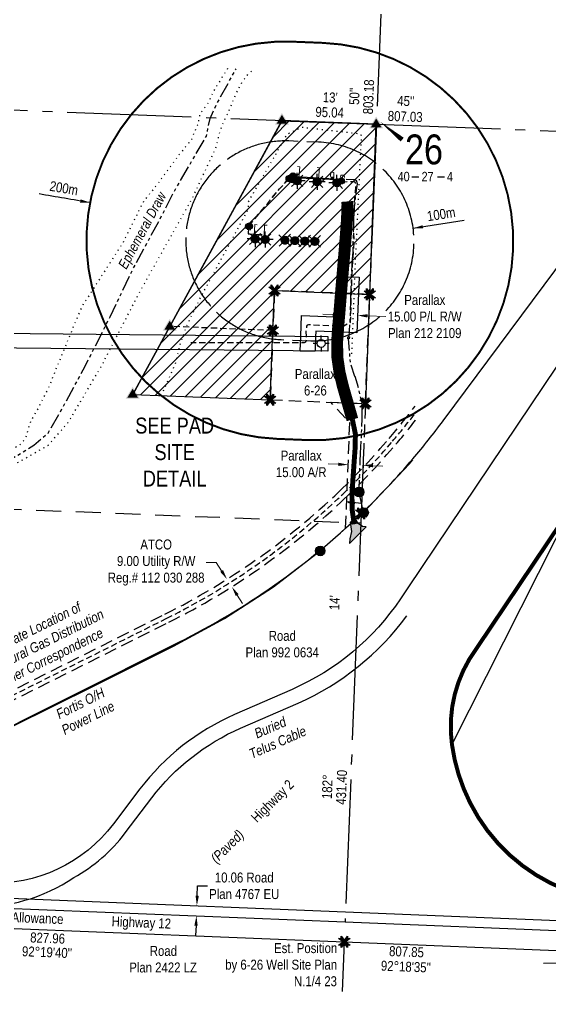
# Model space of a CAD drawing. Extents: x 305804 to 313700, y 5815814 to 5821728.
# Drawn here: x 310594 to 311129, y 5816132 to 5817111 of the extents above; entities that cross this region are included whole.
import ezdxf
from ezdxf.enums import TextEntityAlignment as Align

# ---------------------------------------------------------------- set-up
doc = ezdxf.new("R2010")
doc.units = 0
doc.header["$LTSCALE"] = 5
doc.header["$PDSIZE"] = 0.5
for name, pattern in [('BORDER', [44.45, 12.7, -6.35, 12.7, -6.35, 0, -6.35]), ('foc-ACCESSROAD', [3.75, 2.5, -1.25]), ('foc-BUFFER', [16.75, 15, -1.75]), ('foc-FLOWLINE', [3.75, 2.5, -1.25]), ('foc-LSD', [8, 5, -3]), ('foc-QUARTERLINE', [33, 25, -3, 2, -3]), ('foc-TOPO', [1, 0.2, -0.8]), ('foc-TOPO-ephemeral', [6.25, 3.125, -0.625, 0.625, -0.625, 0.625, -0.625]), ('foc-TRAV', [1.875, 1.25, -0.625]), ('POWERLINE5', [7.8, 2.4, -0.6, 0.6, -0.6, 0.6, -0.6, 2.4]), ('UG_PIPE', [1.875, 1.25, -0.625])]:
    doc.linetypes.add(name, pattern=pattern)
doc.layers.get('Defpoints').update_dxf_attribs({"color": 9})
for name, color, linetype in [('10', 1, 'Continuous'), ('30', 20, 'Continuous'), ('9', 3, 'Continuous'), ('AS-FENCE', 48, 'foc-FENCE'), ('AS-PIPE-UG', 44, 'UG_PIPE'), ('AS-PIPE-UG-T', 44, 'Continuous'), ('AS-POWER', 104, 'foc-POWER'), ('AS-POWER-EXISTING', 72, 'POWERLINE5'), ('AS-POWER-T', 104, 'Continuous'), ('AS-ROADS', 254, 'Continuous'), ('AS-SYMBOL', 7, 'Continuous'), ('AS-TELEPHONE', 224, 'foc-TEL'), ('AS-TELEPHONE-T', 224, 'Continuous'), ('AUX-BUFFER', 7, 'foc-BUFFER'), ('C-AR', 13, 'foc-ACCESSROAD'), ('C-RW', 13, 'Continuous'), ('C-WS', 13, 'foc-ACCESSROAD'), ('C-WS-S', 8, 'Continuous'), ('F-EZE', 190, 'foc-FLOWLINE'), ('F-WS-S', 8, 'Continuous'), ('L-BD', 7, 'Continuous'), ('L-BD1', 253, 'Continuous'), ('L-DETAIL-T', 3, 'Continuous'), ('L-MON', 1, 'Continuous'), ('L-QSEC', 8, 'foc-QUARTERLINE'), ('L-ROAD-T', 7, 'Continuous'), ('L-SEC', 7, 'Continuous'), ('L-SECLBL', 7, 'Continuous'), ('L-SECTION-LSD', 7, 'foc-LSD'), ('L-TITLEDB', 4, 'Continuous'), ('L-TITLEDB-T', 4, 'Continuous'), ('P-PROPOSED', 10, 'Continuous'), ('P-PROPOSED-EXISTING-H', 59, 'Continuous'), ('P-TRAV', 4, 'foc-TRAV'), ('T-DRAW', 143, 'foc-TOPO-ephemeral'), ('T-GENERAL', 48, 'foc-TOPO'), ('T-LOW-AREA', 48, 'foc-TOPO'), ('T-WATER-T', 170, 'Continuous')]:
    doc.layers.add(name, color=color, linetype=linetype)
doc.layers.add('AS-BOUNDARY', color=7, linetype='BORDER', lineweight=60, true_color=0xcc33ff)
for name, color, linetype, lineweight in [('AS-GENERAL', 48, 'Continuous', 18), ('C-AR-T', 13, 'Continuous', 9), ('C-RW-T', 13, 'Continuous', 9), ('C-WS-T', 13, 'Continuous', 9), ('F-EZE-T', 190, 'Continuous', 9), ('T-TEXT', 48, 'Continuous', 18)]:
    doc.layers.add(name, color=color, linetype=linetype, lineweight=lineweight)
doc.layers.add('AS-PIPE-AG', color=7, linetype='Continuous', true_color=0x7d00fa)
doc.styles.add('80CG', font='ARIALN.TTF', dxfattribs={"height": 10})
doc.styles.add('80L', font='ARIALN.TTF', dxfattribs={"height": 10})
doc.styles.add('foc-LtypeFont', font='ARIALN.TTF', dxfattribs={"height": 7.35})
doc.styles.add('SIMPLEX', font='ARIALN.TTF')
doc.linetypes.add('foc-FENCE', pattern='A,10,-1,["X",foc-LtypeFont,S=0.2,R=0,X=-0.625,Y=-0.75],-1.24', length=12.24)
doc.linetypes.add('foc-POWER', pattern='A,6,-1,["P",foc-LtypeFont,S=0.2,R=0,X=-0.625,Y=-0.75],-1.24,4', length=12.24)
doc.linetypes.add('foc-TEL', pattern='A,2,-1,["T",foc-LtypeFont,S=0.2,R=0,X=-0.425,Y=-0.75],-1.24,8', length=12.24)
doc.dimstyles.new('CG2011', dxfattribs={"dimscale": 5, "dimtxt": 9, "dimasz": 2, "dimexe": 0.2, "dimexo": 0.0625, "dimgap": 0.5, "dimtad": 0, "dimtih": 1, "dimtoh": 1, "dimzin": 0, "dimdsep": 46, "dimtxsty": '80CG', "dimcen": 0.1, "dimse1": 1, "dimse2": 1, "dimclrd": 256, "dimclrt": 256, "dimaunit": 1, "dimadec": 4, "dimazin": 0, "dimtfac": 0.06, "dimtofl": 0, "dimtmove": 0, "dimatfit": 1, "dimfxl": 0.2, "dimtolj": 1, "dimtzin": 0, "dimlwd": -1, "dimarcsym": 0})
doc.dimstyles.new('Compass 5 000', dxfattribs={"dimscale": 5, "dimtxt": 9, "dimasz": 2, "dimexe": 0.2, "dimexo": 0.0625, "dimgap": 0.5, "dimtad": 0, "dimtih": 1, "dimtoh": 1, "dimzin": 0, "dimdsep": 46, "dimtxsty": '80CG', "dimcen": 0.1, "dimse1": 1, "dimse2": 1, "dimclrd": 256, "dimclrt": 256, "dimaunit": 1, "dimadec": 4, "dimazin": 0, "dimtfac": 0.06, "dimtofl": 0, "dimtmove": 0, "dimatfit": 1, "dimfxl": 0.2, "dimtolj": 1, "dimtzin": 0, "dimlwd": -1, "dimarcsym": 0})

# ---------------------------------------------------------------- blocks, each defined once
blk = doc.blocks.new('STRIA')
blk.add_hatch(color=255).paths.add_polyline_path([(-0.04, 1.52), (-1.47, -0.87), (1.39, -0.87)])
blk = doc.blocks.new('STRIAA')
blk.add_blockref('STRIA', (0, 0))
blk = doc.blocks.new('STRIB')
at = {"color": 1}
blk.add_solid([(-1.12, -0.67), (-0.04, 1.13), (1.04, -0.67)], dxfattribs=at)
blk = doc.blocks.new('STRIBB')
blk.add_blockref('STRIB', (0, 0))
blk = doc.blocks.new('STRICC')
for name in ['STRIAA', 'STRIBB']:
    blk.add_blockref(name, (0, 0))
blk = doc.blocks.new('fdspike')
blk.add_blockref('STRICC', (0, 0))
blk = doc.blocks.new('RISER')
h = blk.add_hatch(color=255)
h.dxf.hatch_style = 1
edge = h.paths.add_edge_path()
edge.add_arc((0, 0), 0.7, 0, 360)
blk.add_hatch(color=13).paths.add_polyline_path([(0.58, -0.15), (-0.58, -0.15, 0.774597)])
at = {"color": 13}
blk.add_line((-0.58, -0.15), (0.58, -0.15), dxfattribs=at)
blk.add_circle((0, 0), 0.6, dxfattribs=at)
blk = doc.blocks.new('GAS')
h = blk.add_hatch(color=255)
h.dxf.hatch_style = 1
edge = h.paths.add_edge_path()
edge.add_arc((0, 0), 0.9, 0, 360)
for p, q in [((-0.81, 0), (-1.62, 0)), ((-0.57, 0.57), (-1.14, 1.14)), ((0, 0.81), (0, 1.62)), ((0.57, 0.57), (1.14, 1.14)), ((1.62, 0), (0.81, 0)), ((-0.57, -0.57), (-1.14, -1.14)), ((0, -0.81), (0, -1.62)), ((1.14, -1.14), (0.57, -0.57))]:
    blk.add_line(p, q)
blk.add_circle((0, 0), 0.8)
blk = doc.blocks.new('PIG')
h = blk.add_hatch(color=255)
h.dxf.hatch_style = 1
edge = h.paths.add_edge_path()
edge.add_arc((0, 0), 0.85, 0, 360)
at = {"layer": 'AS-SYMBOL'}
h = blk.add_hatch(color=13, dxfattribs=at)
h.dxf.hatch_style = 1
h.paths.add_polyline_path([(-0.1, 0, 1), (-0.55, 0, 1)])
h = blk.add_hatch(color=13, dxfattribs=at)
h.dxf.hatch_style = 1
h.paths.add_polyline_path([(0.1, 0, 1), (0.55, 0, 1)])
at = {"layer": 'AS-SYMBOL', "color": 13}
for centre, radius in [((0, 0), 0.75), ((-0.33, 0), 0.225), ((0.33, 0), 0.225)]:
    blk.add_circle(centre, radius, dxfattribs=at)
blk = doc.blocks.new('POWERPOLE')
h = blk.add_hatch(color=255)
edge = h.paths.add_edge_path()
edge.add_arc((0, 0), 0.96, 0, 360)
at = {"linetype": 'Continuous'}
for p, q in [((0.68, -0.68), (-0.68, 0.68)), ((-0.68, -0.68), (0.68, 0.68))]:
    blk.add_line(p, q, dxfattribs=at)
blk.add_circle((0, 0), 0.96, dxfattribs=at)
blk = doc.blocks.new('TEMP')
h = blk.add_hatch(color=255)
h.dxf.hatch_style = 1
h.paths.add_polyline_path([(0, 0.25), (-0.67, 1.15), (-0.67, 0.67), (-1.15, 0.67), (-0.25, 0), (-1.15, -0.67), (-0.67, -0.67), (-0.67, -1.15), (0, -0.25), (0.67, -1.15), (0.67, -0.67), (1.15, -0.67), (0.25, 0), (1.15, 0.67), (0.67, 0.67), (0.67, 1.15)])
h.paths.add_polyline_path([(0.57, 0.85), (0.57, 0.57), (0.85, 0.57), (0.08, 0), (0.85, -0.57), (0.57, -0.57), (0.57, -0.85), (0, -0.08), (-0.57, -0.85), (-0.57, -0.57), (-0.85, -0.57), (-0.08, 0), (-0.85, 0.57), (-0.57, 0.57), (-0.57, 0.85), (0, 0.08)], flags=16)
h = blk.add_hatch(color=1)
h.dxf.hatch_style = 1
h.paths.add_polyline_path([(0, 0.08), (-0.57, 0.85), (-0.57, 0.57), (-0.85, 0.57), (-0.08, 0), (-0.85, -0.57), (-0.57, -0.57), (-0.57, -0.85), (0, -0.08), (0.57, -0.85), (0.57, -0.57), (0.85, -0.57), (0.08, 0), (0.85, 0.57), (0.57, 0.57), (0.57, 0.85)])
at = {"color": 1}
for p, q in [((-0.08, 0), (0.08, 0)), ((0, 0.08), (0, -0.08))]:
    blk.add_line(p, q, dxfattribs=at)
at = {"color": 255, "flags": 128}
blk.add_lwpolyline([(-0.25, 0), (-1.15, 0.67), (-0.67, 0.67), (-0.67, 1.15), (0, 0.25), (0.67, 1.15), (0.67, 0.67), (1.15, 0.67), (0.25, 0), (1.15, -0.67), (0.67, -0.67), (0.67, -1.15), (0, -0.25), (-0.67, -1.15), (-0.67, -0.67), (-1.15, -0.67)], close=True, dxfattribs=at)
at = {"color": 1, "flags": 128}
blk.add_lwpolyline([(-0.08, 0), (-0.85, 0.57), (-0.57, 0.57), (-0.57, 0.85), (0, 0.08), (0.57, 0.85), (0.57, 0.57), (0.85, 0.57), (0.08, 0), (0.85, -0.57), (0.57, -0.57), (0.57, -0.85), (0, -0.08), (-0.57, -0.85), (-0.57, -0.57), (-0.85, -0.57)], close=True, dxfattribs=at)
blk = doc.blocks.new('*D432')
at = {"layer": 'Defpoints', "color": 0, "transparency": 16777216}
for p in [(310770.25, 5816218.76), (310772.4, 5816218.67), (310769.84, 5816208.7)]:
    blk.add_point(p, dxfattribs=at)
at = {"layer": 'L-TITLEDB-T', "transparency": 16777216}
for p, q in [((310772.81, 5816228.66), (310773.22, 5816238.65)), ((310773.22, 5816238.65), (310783.22, 5816238.65)), ((310771.59, 5816198.62), (310771.18, 5816188.63))]:
    blk.add_line(p, q, dxfattribs=at)
for points in [[(310771.14, 5816228.73), (310774.47, 5816228.59), (310772.4, 5816218.67)], [(310769.92, 5816198.69), (310773.25, 5816198.55), (310772, 5816208.61)]]:
    blk.add_solid(points, dxfattribs=at)
at = {"layer": 'L-TITLEDB-T', "transparency": 16777216, "insert": (310820.15, 5816238.65), "char_height": 10, "attachment_point": 5, "style": '80CG'}
blk.add_mtext('\\A1;10.06 Road\\PPlan 4767 EU', dxfattribs=at)
blk = doc.blocks.new('*D435')
at = {"layer": 'C-AR-T', "transparency": 16777216}
for p, q in [((310914.84, 5816662.85), (310904.85, 5816663.24)), ((310949.81, 5816661.48), (310959.81, 5816661.09))]:
    blk.add_line(p, q, dxfattribs=at)
for points in [[(310914.91, 5816664.52), (310914.78, 5816661.19), (310924.84, 5816662.46)], [(310949.88, 5816663.15), (310949.75, 5816659.81), (310939.82, 5816661.87)]]:
    blk.add_solid(points, dxfattribs=at)
at = {"layer": 'Defpoints', "color": 0, "transparency": 16777216}
for p in [(310925.29, 5816674.07), (310940.28, 5816673.48), (310924.84, 5816662.46)]:
    blk.add_point(p, dxfattribs=at)
at = {"layer": 'C-AR-T', "transparency": 16777216, "insert": (310877.57, 5816663.24), "char_height": 10, "attachment_point": 5, "style": '80CG'}
blk.add_mtext('\\A1;Parallax\\P15.00 A/R', dxfattribs=at)
blk = doc.blocks.new('L-SECLBL')
at = {"layer": '9', "color": 7}
for p, q in [((-5.08, -27.83), (-12.29, -27.83)), ((20.7, -27.83), (13.5, -27.83))]:
    blk.add_line(p, q, dxfattribs=at)
at = {"layer": '10', "color": 2, "style": 'SIMPLEX'}
blk.add_attdef('SEC', text='', height=30, dxfattribs=at).set_placement((0, 0), align=Align.MIDDLE)
at = {"layer": '10', "color": 5, "style": '80L'}
blk.add_attdef('TWP', text='', height=9.5, dxfattribs=at).set_placement((-14.43, -27.37), align=Align.MIDDLE_RIGHT)
blk.add_attdef('RGE', text='', height=9.5, dxfattribs=at).set_placement((3.62, -27.37), align=Align.MIDDLE_CENTER)
blk.add_attdef('MER', text='', height=9.5, dxfattribs=at).set_placement((23.17, -27.37), align=Align.MIDDLE_LEFT)
blk = doc.blocks.new('*D437')
at = {"layer": 'C-RW-T', "transparency": 16777216}
for p, q in [((310909.39, 5816813.58), (310899.4, 5816813.97)), ((310944.36, 5816812.24), (310962.94, 5816811.53))]:
    blk.add_line(p, q, dxfattribs=at)
for points in [[(310909.45, 5816815.25), (310909.33, 5816811.92), (310919.38, 5816813.2)], [(310944.43, 5816813.91), (310944.3, 5816810.58), (310934.37, 5816812.62)]]:
    blk.add_solid(points, dxfattribs=at)
at = {"layer": 'Defpoints', "color": 0, "transparency": 16777216}
for p in [(310919.59, 5816818.69), (310934.37, 5816812.62), (310934.58, 5816818.11)]:
    blk.add_point(p, dxfattribs=at)
at = {"layer": 'C-RW-T', "transparency": 16777216, "insert": (311002.02, 5816811.53), "char_height": 10, "attachment_point": 5, "style": '80CG'}
blk.add_mtext('\\A1;Parallax\\P15.00 P/L R/W\\PPlan 212 2109', dxfattribs=at)
blk = doc.blocks.new('*D477')
at = {"layer": 'Defpoints', "color": 0, "transparency": 16777216}
for p in [(310808.28, 5816550.75), (310802.77, 5816547.21), (310813.15, 5816543.19)]:
    blk.add_point(p, dxfattribs=at)
at = {"layer": 'F-EZE-T', "transparency": 16777216}
for p, q in [((310791.94, 5816564.02), (310781.94, 5816564.02)), ((310797.35, 5816555.61), (310791.94, 5816564.02)), ((310813.06, 5816531.23), (310818.48, 5816522.83))]:
    blk.add_line(p, q, dxfattribs=at)
for points in [[(310798.75, 5816556.52), (310795.95, 5816554.71), (310802.77, 5816547.21)], [(310814.46, 5816532.14), (310811.66, 5816530.33), (310807.64, 5816539.64)]]:
    blk.add_solid(points, dxfattribs=at)
at = {"layer": 'F-EZE-T', "transparency": 16777216, "insert": (310731.41, 5816564.02), "char_height": 10, "attachment_point": 5, "style": '80CG'}
blk.add_mtext('\\A1;ATCO\\P9.00 Utility R/W\\PReg.# 112 030 288', dxfattribs=at)
blk = doc.blocks.new('GABD')
for p, q in [((-0.81, 0), (-1.62, 0)), ((0, 0.81), (0, 1.62)), ((1.62, 0), (0.81, 0)), ((0, -0.81), (0, -1.62))]:
    blk.add_line(p, q)
blk.add_circle((0, 0), 0.8)
blk = doc.blocks.new('WC')
at = {"layer": 'L-MON'}
h = blk.add_hatch(color=255, dxfattribs=at)
h.dxf.hatch_style = 1
edge = h.paths.add_edge_path()
edge.add_arc((0, 0), 0.9, 0, 360)
at = {"layer": 'L-MON', "color": 240, "flags": 128}
for points in [[(-0.62, 0.5), (-1.23, 1.12)], [(0.52, 0.61), (1.13, 1.21)], [(-1.18, -1.18), (-0.56, -0.57)], [(1.16, -1.18), (0.56, -0.57)]]:
    blk.add_lwpolyline(points, dxfattribs=at)
at = {"layer": 'L-MON', "color": 240}
for radius in [0.8, 0.373]:
    blk.add_circle((0, 0), radius, dxfattribs=at)

msp = doc.modelspace()

# ---------------------------------------------------------------- hatches: boundary and pattern name
at = {"layer": 'AS-ROADS'}
h = msp.add_hatch(color=256, dxfattribs=at)
h.dxf.hatch_style = 1
h.paths.add_polyline_path([(310943.139, 5816600.059), (310939.297, 5816600.199), (310934.809, 5816603.249), (310932.843, 5816606.543), (310926.97, 5816604.611), (310928.304, 5816595.221), (310926.675, 5816587.943), (310926.114, 5816583.339)])
at = {"layer": 'P-PROPOSED-EXISTING-H'}
h = msp.add_hatch(dxfattribs=at)
h.set_pattern_fill('ANSI31', color=256, scale=3.499672)
h.set_pattern_definition([(45, (29.16, 545.5), (-7.856987187, 7.856987187), [])])
h.paths.add_polyline_path([(310745.299, 5816801.634), (310707.972, 5816733.192), (310846.326, 5816727.756), (310849.072, 5816797.532), (310850.647, 5816837.672), (310946.573, 5816833.908), (310953.312, 5817005.266), (310858.352, 5817008.965)])

# ---------------------------------------------------------------- linework, layer by layer
at = {"layer": '30', "color": 7, "linetype": 'Continuous'}
msp.add_arc((311230.854, 5816424.93), 209.974, 209.189628, 240.914831, dxfattribs=at)
at = {"layer": 'AS-BOUNDARY', "const_width": 4, "flags": 128}
msp.add_lwpolyline([(311755.66, 5816137.849), (311747.761, 5816139.015), (311749.715, 5816187.02), (311439.391, 5816199.579), (311371.686, 5816202.332), (311222.395, 5816215.096, -0.0947709), (311128.784, 5816241.434, -0.1620161), (311047.544, 5816322.525, -0.082014), (311029.442, 5816380.754, -0.1956659), (311053.937, 5816477.203), (311151.026, 5816621.523), (311184.866, 5816671.826), (311397.502, 5816987.907), (311456.93, 5817076.243), (311547.613, 5817211.042), (311762.986, 5817531.191), (311780.249, 5817519.477), (311781.765, 5817559.24), (311856.089, 5817669.704)], format="xyb", dxfattribs=at)
at = {"layer": 'AS-FENCE', "flags": 128}
for points in [[(310857.845, 5817008.231), (310708.04, 5816733.361)], [(310857.365, 5817008.481), (310952.81, 5817005.095)], [(310952.81, 5817005.095), (310946.279, 5816834.89)], [(310924.873, 5816624.828), (310923.358, 5816624.968)], [(310938.167, 5816623.483), (310932.304, 5816623.948)]]:
    msp.add_lwpolyline(points, dxfattribs=at)
at = {"layer": 'AS-FENCE', "const_width": 2, "flags": 128}
msp.add_lwpolyline([(310931.914, 5816623.936), (310924.881, 5816624.816)], dxfattribs=at)
at = {"layer": 'AS-GENERAL', "flags": 128}
for points in [[(310873.753, 5816962.598), (310876.153, 5816962.371), (310875.081, 5816951.348), (310872.703, 5816951.613)], [(310893.75, 5816961.529), (310896.098, 5816961.318), (310895.101, 5816950.239), (310892.68, 5816950.62)], [(310910.453, 5816952.208), (310910.569, 5816956.586), (310907.399, 5816956.779), (310906.967, 5816952.369)], [(310917.281, 5816951.97), (310917.485, 5816953.908), (310920.681, 5816953.682), (310921.15, 5816951.396)], [(310832.538, 5816892.838), (310830.207, 5816893.001), (310830.689, 5816904.049), (310833.023, 5816903.942)], [(310843.149, 5816903.448), (310840.716, 5816903.568), (310840.247, 5816892.483), (310842.512, 5816892.407)]]:
    msp.add_lwpolyline(points, dxfattribs=at)
at = {"layer": 'AS-PIPE-AG', "flags": 128}
for points in [[(310865.263, 5816950.516), (310865.283, 5816952.482), (310868.987, 5816952.452)], [(310865.276, 5816950.255), (310869.037, 5816949.971)], [(310914.411, 5816949.141), (310866.711, 5816951.176)], [(310866.859, 5816950.021), (310867.08, 5816951.326)], [(310910.644, 5816949.658), (310867.178, 5816952.512), (310867.126, 5816951.456)], [(310868.241, 5816952.447), (310868.157, 5816951.364)], [(310868.257, 5816949.983), (310868.34, 5816950.972)], [(310873.77, 5816948.717), (310875.962, 5816948.492), (310876.49, 5816951.288)], [(310893.877, 5816947.216), (310896.525, 5816947.331), (310896.604, 5816950.383)], [(310907.583, 5816952.179), (310907.58, 5816949.978)], [(310909.172, 5816952.097), (310908.996, 5816949.47)], [(310909.919, 5816952.159), (310910.043, 5816949.449)], [(310912.15, 5816949.081), (310912.206, 5816948.107)], [(310913.985, 5816949.296), (310914.029, 5816948)], [(310911.513, 5816948.222), (310917.901, 5816948.034)], [(310824.709, 5816902.276), (310823.665, 5816902.343), (310823.483, 5816898.876)], [(310823.49, 5816899.692), (310824.575, 5816899.622)], [(310823.531, 5816900.808), (310824.609, 5816900.724), (310824.168, 5816894.643), (310838.121, 5816894.123)], [(310825.281, 5816902.073), (310826.194, 5816902.075), (310826.103, 5816898.441)], [(310826.368, 5816899.369), (310825.074, 5816899.412)]]:
    msp.add_lwpolyline(points, dxfattribs=at)
at = {"layer": 'AS-PIPE-UG', "flags": 128}
for points in [[(310824.616, 5816902.439), (310825.491, 5816903.851), (310835.386, 5816915.623), (310843.453, 5816925.152), (310849.911, 5816933.27), (310855.741, 5816939.956), (310865.141, 5816950.552)], [(310825.286, 5816902.375), (310825.638, 5816903.706), (310835.452, 5816915.555), (310843.513, 5816925.117), (310850.015, 5816933.166), (310855.83, 5816939.932), (310865.249, 5816950.261)], [(310917.906, 5816947.995), (310920.547, 5816947.151), (310924.326, 5816947.376), (310930.903, 5816947.383), (310932.321, 5816945.892), (310932.292, 5816942.903), (310931.765, 5816936.509), (310930.86, 5816923.866), (310929.992, 5816910.357), (310930.53, 5816887.352), (310929.97, 5816876.659), (310928.603, 5816855.824), (310927.537, 5816825.733), (310926.984, 5816805.489), (310920.476, 5816801.991), (310909.298, 5816802.096), (310895.274, 5816802.53), (310884.935, 5816803.251), (310883.544, 5816803.029), (310883.044, 5816801.916), (310882.295, 5816797.131), (310882.536, 5816787.719), (310882.017, 5816785.799), (310881.415, 5816785.295), (310880.422, 5816784.984), (310861.278, 5816785.059), (310834.202, 5816784.964), (310814.03, 5816785.133), (310785.462, 5816785.276), (310766.299, 5816785.045)]]:
    msp.add_lwpolyline(points, dxfattribs=at)
at = {"layer": 'AS-PIPE-UG'}
msp.add_lwpolyline([(310118.256, 5816322.4), (310184.591, 5816321.669, 0.119174), (310526.894, 5816400.451), (310742.109, 5816507.899, 0.0754132), (310919.334, 5816632.717, 0.0253734), (310969.594, 5816686.019, 0.0122844), (310991.914, 5816713.577)], format="xyb", dxfattribs=at)
at = {"layer": 'AS-POWER', "flags": 128}
msp.add_lwpolyline([(310924.542, 5816791.125), (310926.072, 5816791.087), (310925.937, 5816789.194), (310924.426, 5816789.299)], close=True, dxfattribs=at)
for points in [[(310986.766, 5816663.187), (310990.106, 5816667.397)], [(310940.4, 5816614.317), (310986.766, 5816663.187)], [(310270.628, 5816297.552), (310335.041, 5816306.776), (310398.4, 5816321.42), (310460.331, 5816341.254), (310520.39, 5816366.292), (310587.812, 5816399.567), (310668.313, 5816439.763), (310748.843, 5816479.968), (310800.351, 5816507.773), (310849.654, 5816539.418), (310896.696, 5816575.675), (310940.4, 5816614.317), (310935.893, 5816634.998)]]:
    msp.add_lwpolyline(points, dxfattribs=at)
at = {"layer": 'AS-POWER-EXISTING', "flags": 128}
for points in [[(310925.466, 5816791.309), (310926.048, 5816795.234), (310926.075, 5816797.307), (310926.859, 5816805.488), (310927.468, 5816825.759), (310928.398, 5816855.819), (310929.8, 5816876.631), (310929.995, 5816887.255), (310930.725, 5816910.088), (310931.591, 5816924.05), (310932.788, 5816936.201), (310934.362, 5816945.059), (310933.491, 5816948.164), (310931.578, 5816949.305), (310921.826, 5816949.411)], [(310935.893, 5816634.998), (310935.831, 5816635.748), (310936.02, 5816639.669), (310936.915, 5816665.747), (310938.595, 5816697.685), (310939.015, 5816708.497), (310939.096, 5816723.328), (310934.356, 5816743.541), (310927.292, 5816764.309), (310925.181, 5816789.246)]]:
    msp.add_lwpolyline(points, dxfattribs=at)
at = {"layer": 'AS-ROADS', "flags": 128}
for points, const_width in [([(310929.127, 5816707.903), (310928.123, 5816711.431), (310923.949, 5816726.065), (310919.682, 5816740.829), (310916.155, 5816755.437), (310913.92, 5816770.816), (310913.747, 5816786.284), (310914.83, 5816801.571), (310916.164, 5816816.956), (310917.389, 5816832.382), (310918.687, 5816847.686), (310919.992, 5816863.138), (310921.315, 5816878.401), (310922.534, 5816893.701), (310923.662, 5816909.127), (310924.178, 5816924.272), (310923.94, 5816927.371)], 11.999), ([(310930.939, 5816602.512), (310928.836, 5816617.523), (310928.689, 5816632.715), (310929.665, 5816647.877), (310930.707, 5816662.846), (310931.787, 5816678.069), (310932.183, 5816693.141), (310929.127, 5816707.903)], 5)]:
    msp.add_lwpolyline(points, dxfattribs=dict(at, const_width=const_width))
msp.add_lwpolyline([(310943.139, 5816600.059), (310939.297, 5816600.199), (310934.809, 5816603.249), (310932.843, 5816606.543), (310926.97, 5816604.611), (310928.304, 5816595.221), (310926.675, 5816587.943), (310926.114, 5816583.339)], close=True, dxfattribs=at)
at = {"layer": 'AS-TELEPHONE', "flags": 128}
msp.add_lwpolyline([(310044.659, 5816238.049), (310094.617, 5816236.018), (310545.124, 5816217.695, 0.1598717), (310648.566, 5816247.039, 0.1040444), (310700.252, 5816291.85), (310727.061, 5816327.176, -0.1275331), (310816.425, 5816397.325), (310874.362, 5816422.632, 0.1324638), (310983.964, 5816510.477, 0.1324638)], format="xyb", dxfattribs=at)
at = {"layer": 'AUX-BUFFER', "color": 251, "linetype": 'foc-BUFFER', "const_width": 2, "flags": 128}
msp.add_lwpolyline([(310899.039, 5817086.98), (310869.065, 5817088.156, 0.4142136), (310661.377, 5816896.152, 0.4142136), (310853.381, 5816688.464), (310883.355, 5816687.287, 0.4142136), (311091.043, 5816879.291, 0.4142136)], format="xyb", close=True, dxfattribs=at)
at = {"layer": 'AUX-BUFFER', "color": 251, "linetype": 'foc-BUFFER', "flags": 128}
msp.add_lwpolyline([(310887.276, 5816787.211, 1), (310895.118, 5816987.057), (310865.144, 5816988.233, 1), (310857.302, 5816788.387)], format="xyb", close=True, dxfattribs=at)
at = {"layer": 'C-AR', "flags": 128}
for points in [[(310922.336, 5816598.625), (310926.496, 5816704.578), (310907.298, 5816725.345)], [(310907.298, 5816725.345), (310927.281, 5816724.56), (310942.27, 5816724.04), (310937.923, 5816613.306)]]:
    msp.add_lwpolyline(points, dxfattribs=at)
at = {"layer": 'C-RW'}
msp.add_lwpolyline([(310935.845, 5816851.063), (310933.706, 5816795.3), (310892.326, 5816796.887), (310892.109, 5816791.278), (310891.546, 5816776.72), (310876.542, 5816776.867), (310877.121, 5816791.857), (310877.917, 5816812.45), (310919.293, 5816810.862), (310920.858, 5816851.639)], close=True, dxfattribs=at)
at = {"layer": 'C-RW', "flags": 128}
msp.add_lwpolyline([(310904.32, 5816776.595), (310137.049, 5816784.102), (310137.656, 5816799.098), (310904.462, 5816791.591)], close=True, dxfattribs=at)
at = {"layer": 'C-WS'}
msp.add_lwpolyline([(310849.072, 5816797.523), (310846.333, 5816727.737), (310942.259, 5816723.973), (310946.573, 5816833.908), (310850.647, 5816837.672)], close=True, dxfattribs=at)
at = {"layer": 'F-EZE'}
for points in [[(310118.439, 5816326.898), (310184.641, 5816326.169, 0.119174), (310524.883, 5816404.476), (310740.099, 5816511.925, 0.0754132), (310916.22, 5816635.966, 0.0253734), (310966.168, 5816688.936, 0.0145091), (310992.22, 5816721.396)], [(310153.172, 5816295.016), (310154.084, 5816317.506), (310184.542, 5816317.17, 0.119174), (310528.906, 5816396.426), (310744.118, 5816503.874, 0.0754132), (310922.447, 5816629.469, 0.0253734), (310973.02, 5816683.102, 0.0122844), (310995.479, 5816710.832)]]:
    msp.add_lwpolyline(points, format="xyb", dxfattribs=at)
at = {"layer": 'L-QSEC'}
for p, q in [((310984.818, 5817807.744), (310953.311, 5817005.257)), ((310147.236, 5817036.66), (310953.312, 5817005.266)), ((310953.312, 5817005.266), (310921.789, 5816202.376)), ((310953.312, 5817005.266), (311759.652, 5816973.862))]:
    msp.add_line(p, q, dxfattribs=at)
at = {"layer": 'L-QSEC', "flags": 128}
msp.add_lwpolyline([(310919.036, 5816132.287), (310921, 5816182.274)], dxfattribs=at)
at = {"layer": 'L-SEC'}
for p, q in [((310114.718, 5816235.2), (310921.817, 5816202.375)), ((310113.903, 5816215.099), (310921, 5816182.274)), ((310921.811, 5816202.375), (311728.928, 5816169.805)), ((310921, 5816182.274), (311728.117, 5816149.703))]:
    msp.add_line(p, q, dxfattribs=at)
at = {"layer": 'L-SECLBL', "flags": 128}
msp.add_lwpolyline([(310956.448, 5817008.135, 0, 5, 0), (310979.282, 5816989.594, 0, 0, 0)], format="xyseb", dxfattribs=at)
at = {"layer": 'L-SECTION-LSD', "flags": 128}
msp.add_lwpolyline([(310131.058, 5816635.962), (310937.646, 5816603.855)], dxfattribs=at)
at = {"layer": 'L-TITLEDB'}
for q in [(311029.443, 5816380.754), (311053.937, 5816477.203)]:
    msp.add_line((311151.026, 5816621.523), q, dxfattribs=at)
at = {"layer": 'L-TITLEDB', "linetype": 'Continuous'}
msp.add_line((311151.026, 5816621.523), (311053.937, 5816477.203), dxfattribs=at)
at = {"layer": 'L-TITLEDB', "flags": 128}
for points in [[(311801.97, 5818088.797), (311783.447, 5817936.986, -0.1941205), (311723.586, 5817803.372), (311700.058, 5817780.734), (311662.742, 5817744.825, 0.4126406), (311659.881, 5817604.113, 0.0528683), (311675.699, 5817590.714), (311687.605, 5817582.619), (311381.18, 5817127.257), (311290.196, 5816992.048), (311108.993, 5816722.768), (310985.065, 5816538.603), (310977.631, 5816527.555, -0.1425075), (310868.358, 5816436.377), (310810.421, 5816411.07, 0.1275523), (310715.124, 5816336.257), (310688.304, 5816300.917, -0.2462577), (310561.224, 5816241.29), (310252.074, 5816243.923), (310176.297, 5816246.99), (310115.413, 5816249.455)], [(310117.273, 5816295.412), (310184.294, 5816294.674, 0.119174), (310538.963, 5816376.301), (310754.168, 5816483.745, 0.0754132), (310938.014, 5816613.226, -17.4587004)]]:
    msp.add_lwpolyline(points, format="xyb", dxfattribs=at)
at = {"layer": 'L-TITLEDB'}
msp.add_lwpolyline([(310938.014, 5816613.226, 0.0253723), (310990.15, 5816668.517, 0.0163266), (311020.612, 5816706.756), (311234.656, 5816994.215), (311388.254, 5817200.494), (311659.881, 5817604.113)], format="xyb", dxfattribs=at)
at = {"layer": 'L-TITLEDB', "flags": 128}
for points in [[(310115.247, 5816245.362), (311465.189, 5816190.526), (311729.315, 5816179.809)], [(311365.709, 5816164.357), (311227.442, 5816162.186), (311121.678, 5816160.5), (311121.678, 5816160.5)]]:
    msp.add_lwpolyline(points, dxfattribs=at)
at = {"layer": 'L-TITLEDB'}
for centre, start, end in [((311176.757, 5816394.676), 146.1018, 185.398848), ((311176.762, 5816394.624), 185.378735, 209.159987)]:
    msp.add_arc(centre, 147.971, start, end, dxfattribs=at)
at = {"layer": 'L-TITLEDB', "linetype": 'Continuous'}
msp.add_arc((311230.854, 5816424.93), 209.974, 209.189628, 240.914831, dxfattribs=at)
msp.add_arc((311230.854, 5816424.93), 209.974, 209.189628, 240.914831, dxfattribs=at)
at = {"layer": 'P-PROPOSED'}
msp.add_lwpolyline([(310745.299, 5816801.634), (310707.972, 5816733.192), (310846.326, 5816727.756), (310849.072, 5816797.532), (310850.647, 5816837.672), (310946.573, 5816833.908), (310953.312, 5817005.266), (310858.352, 5817008.965)], close=True, dxfattribs=at)
at = {"layer": 'P-TRAV', "flags": 128}
msp.add_lwpolyline([(310849.072, 5816797.523), (310745.272, 5816801.596)], dxfattribs=at)
at = {"layer": 'T-DRAW', "flags": 128}
msp.add_lwpolyline([(310548.562, 5816647.739), (310586.747, 5816668.907), (310608.226, 5816682.025), (310622.545, 5816694.249), (310640.445, 5816725.553), (310659.884, 5816761.746), (310684.943, 5816811.237), (310709.133, 5816861.443), (310739.885, 5816918.166), (310748.835, 5816936.054), (310781.993, 5816993.116), (310785.818, 5817010.95), (310792.529, 5817025.663), (310811.858, 5817060.77)], dxfattribs=at)
at = {"layer": 'T-GENERAL', "flags": 128}
msp.add_lwpolyline([(310738.802, 5816736.736), (310750.866, 5816764.028), (310755.225, 5816782.048), (310762.23, 5816802.17), (310776.436, 5816831.34), (310824.294, 5816919.641), (310824.463, 5816927.087), (310863.544, 5816995.208), (310877.936, 5817002.22), (310936.944, 5816995.517), (310937.748, 5816994.688), (310938.015, 5816992.804), (310934.479, 5816920.088), (310931.957, 5816867.912), (310928.231, 5816771.852)], dxfattribs=at)
at = {"layer": 'T-LOW-AREA', "flags": 128}
msp.add_lwpolyline([(310803.387, 5817061.1), (310790.211, 5817040.085), (310783.668, 5817026.585), (310778.391, 5817018.78), (310775.934, 5817016.34), (310775.412, 5817015.444), (310773.223, 5817004.31), (310769.091, 5816995.226), (310767.566, 5816990.348), (310755.057, 5816975.102), (310732.784, 5816944.915), (310718.749, 5816927.535), (310697.63, 5816885.336), (310656.747, 5816821.913), (310651.865, 5816810.631), (310632.58, 5816763.824), (310623.427, 5816740.955), (310612.444, 5816719.306), (310605.731, 5816707.719), (310602.07, 5816697.657), (310600.85, 5816692.473), (310599.324, 5816687.9), (310593.832, 5816682.411), (310562.712, 5816661.677), (310549.248, 5816651.481), (310543.523, 5816648.621), (310542.331, 5816646.475), (310543.166, 5816644.091), (310545.074, 5816643.853), (310554.854, 5816647.905), (310593.549, 5816665.492), (310622.927, 5816682.269), (310642.988, 5816705.296), (310675.939, 5816761.096), (310715.95, 5816838.348), (310749.87, 5816898.568), (310768.786, 5816932.414), (310791.669, 5816981.505), (310795.33, 5816996.141), (310797.466, 5817002.849), (310805.619, 5817020.678), (310811.107, 5817033.968), (310818.495, 5817048.523), (310824.405, 5817055.695), (310828.822, 5817060.109)], dxfattribs=at)

# ---------------------------------------------------------------- block references
at = {"layer": 'AS-POWER-EXISTING', "xscale": 5.000000000000012, "yscale": 5.000000000000012, "zscale": 5.000000000000012}
for p in [(310935.893, 5816634.998), (310940.4, 5816614.317), (310896.696, 5816575.675)]:
    msp.add_blockref('POWERPOLE', p, dxfattribs=at)
at = {"layer": 'AS-SYMBOL', "xscale": 5.000000000000012, "yscale": 5.000000000000012, "zscale": 5.000000000000012}
for name, p in [('RISER', (310865.297, 5816950.246)), ('RISER', (310865.35, 5816950.555)), ('PIG', (310869.25, 5816952.338)), ('PIG', (310869.308, 5816949.982)), ('RISER', (310917.92, 5816948.023)), ('RISER', (310824.586, 5816902.414)), ('RISER', (310825.354, 5816902.383))]:
    msp.add_blockref(name, p, dxfattribs=at)
at = {"layer": 'C-WS-S', "xscale": 5.000000000000012, "yscale": 5.000000000000012, "zscale": 5.000000000000012}
for p in [(310873.567, 5816948.101), (310893.541, 5816947.138), (310913.515, 5816946.175), (310831.175, 5816889.598), (310841.24, 5816889.094)]:
    msp.add_blockref('GAS', p, dxfattribs=at)
at = {"layer": 'F-WS-S', "xscale": 4.999531086500006, "yscale": 4.999531086500006, "zscale": 4.999531086500006}
msp.add_blockref('GABD', (310897.62, 5816784.468), dxfattribs=at)
at = {"layer": 'L-MON'}
for name, p, xscale, yscale, zscale in [('fdspike', (310858.325, 5817008.915), 5.000000000000012, 5.000000000000012, 5.000000000000012), ('fdspike', (310953.296, 5817005.226), 5.000000000000012, 5.000000000000012, 5.000000000000012), ('WC', (310861.223, 5816888.31), 4.999531085000002, 4.999531085000002, 4.999531085000002), ('WC', (310871.214, 5816887.918), 4.999531085000002, 4.999531085000002, 4.999531085000002), ('WC', (310881.205, 5816887.526), 4.999531085000002, 4.999531085000002, 4.999531085000002), ('WC', (310891.197, 5816887.134), 4.999531085000002, 4.999531085000002, 4.999531085000002), ('TEMP', (310850.647, 5816837.672), 5.000000000000012, 5.000000000000012, 5.000000000000012), ('TEMP', (310946.573, 5816833.908), 5.000000000000012, 5.000000000000012, 5.000000000000012), ('fdspike', (310745.299, 5816801.634), 5.000000000000012, 5.000000000000012, 5.000000000000012), ('TEMP', (310849.072, 5816797.523), 5.000000000000012, 5.000000000000012, 5.000000000000012), ('fdspike', (310707.972, 5816733.192), 5.000000000000012, 5.000000000000012, 5.000000000000012), ('TEMP', (310846.326, 5816727.756), 4.999531086500011, 4.999531086500011, 4.999531086500011)]:
    msp.add_blockref(name, p, dxfattribs=dict(at, xscale=xscale, yscale=yscale, zscale=zscale))
at = {"layer": 'L-MON', "xscale": 4.999531086500009, "yscale": 4.999531086500009, "zscale": 4.999531086500009, "rotation": 359.9988505400267}
for p in [(310942.27, 5816724.04), (310937.923, 5816613.306), (310921, 5816182.274)]:
    msp.add_blockref('TEMP', p, dxfattribs=at)
at = {"layer": 'L-SECLBL', "xscale": 0.9999062173000001, "yscale": 0.9999062173000001, "zscale": 0.9999062173000001}
msp.add_blockref('L-SECLBL', (311001.261, 5816979.77), dxfattribs=at).add_auto_attribs({'SEC': '26', 'TWP': '40', 'RGE': '27', 'MER': '4'})

# ---------------------------------------------------------------- texts
at = {"layer": 'AS-PIPE-UG-T', "insert": (310515.161, 5816456.199), "char_height": 9.99906, "attachment_point": 1, "rotation": 26.531282, "style": '80L'}
msp.add_mtext_dynamic_manual_height_columns('\\pi29.76;{\\fArial Narrow|b0|i1|c0|p34;Approximate Location of\\P\\pi14.113;ATCO Natural Gas Distribution \\P\\pi24.177;Customer Correspondence}', width=184.54856, gutter_width=50, heights=[0], dxfattribs=at)
at = {"layer": 'AS-POWER-T', "insert": (310627.166, 5816414.078), "char_height": 9.99906, "attachment_point": 1, "rotation": 26.531282, "style": '80L'}
msp.add_mtext_dynamic_manual_height_columns('\\pi2.5558;{\\fArial Narrow|b0|i1|c0|p34;Fortis O/H\\P\\pi0.32891;Power Line}', width=57.1191, gutter_width=50, heights=[0], dxfattribs=at)
at = {"layer": 'AS-TELEPHONE-T', "insert": (310815.916, 5816390.196), "char_height": 9.99906, "attachment_point": 1, "rotation": 23.595804, "style": '80L'}
msp.add_mtext_dynamic_manual_height_columns('\\pi14.444;{\\fArial Narrow|b0|i1|c0|p34;Buried \\P\\pi1.3247;Telus Cable}', width=62.05727, gutter_width=50, heights=[0], dxfattribs=at)
at = {"layer": 'AUX-BUFFER', "char_height": 9.9991, "attachment_point": 1, "style": '80L'}
for s, insert, rotation in [('200m', (310625.199, 5816948.097), 350.408079), ('100m', (311003.637, 5816917.317), 8.870662)]:
    msp.add_mtext_dynamic_manual_height_columns(s, width=6.84691, gutter_width=45, heights=[0], dxfattribs=dict(at, insert=insert, rotation=rotation))
at = {"layer": 'C-WS-T', "insert": (310870.652, 5816758.788), "char_height": 9.99906, "attachment_point": 1, "style": '80L'}
msp.add_mtext_dynamic_manual_height_columns('\\pi0.49187;Parallax\\P\\pi9.7168;6-26', width=41.40286, gutter_width=50, heights=[0], dxfattribs=at)
at = {"layer": 'L-BD', "style": '80L'}
for s, rotation, p in [("13'", 357.7697, (310906.805, 5817032.094)), ("45''", 357.7697, (310982.916, 5817028.408)), ('95.04', 357.7697, (310906.221, 5817017.107)), ('807.03', 357.7712, (310982.316, 5817012.891)), ('827.96', 357.675, (310622.051, 5816186.132)), ("92°19'40''", 357.675, (310621.473, 5816171.895)), ('807.85', 357.6892, (310983.631, 5816172.371)), ("92°18'35''", 357.6892, (310983.027, 5816157.385))]:
    msp.add_text(s, height=9.9991, rotation=rotation, dxfattribs=at).set_placement(p, align=Align.MIDDLE)
at = {"layer": 'L-BD1', "style": '80L'}
for s, p in [('803.18', (310945.359, 5817032.615)), ("50''", (310931.121, 5817033.174)), ("14'", (310911.114, 5816523.583)), ('431.40', (310918.081, 5816337.843)), ('182%%D', (310903.843, 5816338.403))]:
    msp.add_text(s, height=9.9991, rotation=87.7506, dxfattribs=at).set_placement(p, align=Align.MIDDLE)
at = {"layer": 'L-DETAIL-T', "insert": (310750.052, 5816675.154), "char_height": 15.9985, "width": 109.46488, "attachment_point": 5, "style": '80CG'}
msp.add_mtext('SEE PAD SITE DETAIL', dxfattribs=at)
at = {"layer": 'L-MON', "insert": (310800.139, 5816181.014), "char_height": 9.99906, "attachment_point": 1, "rotation": 359.998851, "style": '80L'}
msp.add_mtext_dynamic_manual_height_columns('\\pi50.038;Est. Position\\P\\pi0.8403;by 6-26 Well Site Plan\\P\\pi70.097;N.1/4 23', width=112.00314, gutter_width=50, heights=[0], dxfattribs=at)
at = {"layer": 'L-ROAD-T', "style": '80L'}
for s, height, rotation, p in [('Highway 2', 9.9991, 44.818723, (310848.444, 5816324.021)), ('Government Road Allowance', 9.99906, 357.640088, (310563.558, 5816208.189)), ('Highway 12', 9.9991, 357.640088, (310716.516, 5816201.793))]:
    msp.add_text(s, height=height, rotation=rotation, dxfattribs=at).set_placement(p, align=Align.MIDDLE_CENTER)
at = {"layer": 'L-TITLEDB-T', "char_height": 9.99906, "attachment_point": 1, "style": '80L'}
for s, insert in [('\\pi23.885;Road\\P\\pi0.49337;Plan 992 0634', (310820.957, 5816495.263)), ('\\pi23.885;Road\\P\\pi3.2182;Plan 2422 LZ', (310701.123, 5816178.182))]:
    msp.add_mtext_dynamic_manual_height_columns(s, width=73.42879, gutter_width=50, heights=[0], dxfattribs=dict(at, insert=insert))
at = {"layer": 'T-TEXT', "insert": (310799.463, 5816281.908), "char_height": 9.99906, "width": 37.68865, "attachment_point": 2, "rotation": 44.818723, "style": '80L'}
msp.add_mtext('{\\fArial Narrow|b0|i1|c0|p34;(Paved)}', dxfattribs=at)
at = {"layer": 'T-WATER-T', "insert": (310692.59, 5816863.184), "char_height": 10, "attachment_point": 1, "rotation": 61.536058, "style": '80L'}
msp.add_mtext_dynamic_manual_height_columns('{\\fArial Narrow|b0|i1|c0|p34;Ephemeral Draw}', width=88.0418, gutter_width=50, heights=[0], dxfattribs=at)

# ---------------------------------------------------------------- dimensions: what is measured, and where the dimension line sits
at = {"layer": 'C-AR-T'}
dim = msp.add_linear_dim(base=(310924.835, 5816662.46), p1=(310940.278, 5816673.482), p2=(310925.291, 5816674.07), angle=177.7528, text='Parallax\\P15.00 A/R', dimstyle='Compass 5 000', dxfattribs=at)
dim.commit()
dim.dimension.update_dxf_attribs({"geometry": '*D435', "text_midpoint": (310877.569, 5816663.245), "dimtype": 161})
at = {"layer": 'C-RW-T'}
dim = msp.add_linear_dim(base=(310934.37, 5816812.625), p1=(310919.593, 5816818.686), p2=(310934.581, 5816818.111), angle=357.802658, text='Parallax\\P15.00 P/L R/W\\PPlan 212 2109', dimstyle='Compass 5 000', dxfattribs=at)
dim.commit()
dim.dimension.update_dxf_attribs({"geometry": '*D437', "text_midpoint": (311002.021, 5816811.529), "dimtype": 161})
at = {"layer": 'F-EZE-T'}
dim = msp.add_aligned_dim(p1=(310813.15, 5816543.189), p2=(310808.276, 5816550.754), distance=6.55, text='ATCO\\P9.00 Utility R/W\\PReg.# 112 030 288', dimstyle='Compass 5 000', dxfattribs=at)
dim.commit()
dim.dimension.update_dxf_attribs({"geometry": '*D477', "text_midpoint": (310731.406, 5816564.019)})
at = {"layer": 'L-TITLEDB-T'}
dim = msp.add_aligned_dim(p1=(310769.843, 5816208.699), p2=(310770.251, 5816218.755), distance=-2.154, text='10.06 Road\\PPlan 4767 EU', dimstyle='Compass 5 000', dxfattribs=at)
dim.commit()
dim.dimension.update_dxf_attribs({"geometry": '*D432', "text_midpoint": (310820.149, 5816238.651)})

# ---------------------------------------------------------------- leaders
at = {"layer": 'AUX-BUFFER', "path_type": 1}
for points in [[(310664.896, 5816926.203), (310613.455, 5816934.896)], [(310990.212, 5816900.351), (311041.76, 5816908.396)]]:
    msp.add_leader(points, dimstyle='CG2011', override={"dimasz": 2, "dimgap": 0.5, "dimtad": 0}, dxfattribs=at)

doc.saveas('drawing.dxf')
